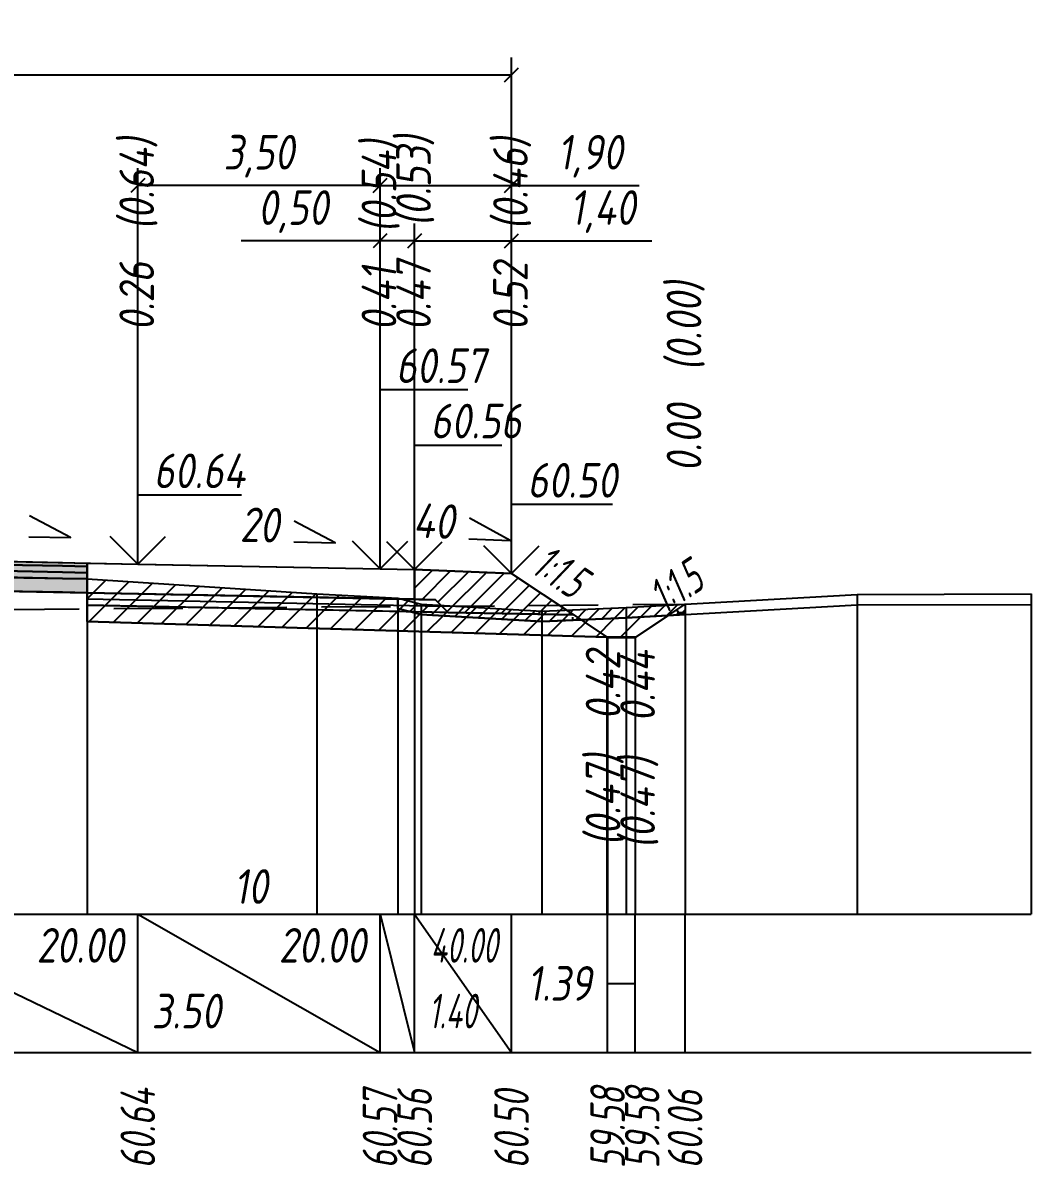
# Model space of a CAD drawing. Extents: x -717 to 1451, y -133302 to 233.
# Drawn here: x 169.8 to 242.7, y -62606.2 to -62523.6 of the extents above; entities that cross this region are included whole.
import ezdxf
from ezdxf.enums import TextEntityAlignment as Align

# ---------------------------------------------------------------- set-up
doc = ezdxf.new("R2010")
doc.units = 0
doc.linetypes.add('штриховая', pattern=[0.75, 0.5, -0.25])
for name, color, linetype in [('Интерполированный поперечник', 2, 'Continuous'), ('Код_514', 1, 'Continuous'), ('Контур_0', 7, 'Continuous'), ('Контур_2521', 7, 'Continuous'), ('Контур_2564', 7, 'Continuous'), ('Контур_2660', 7, 'Continuous'), ('Контур_2665', 7, 'Continuous'), ('Контур_400', 7, 'Continuous'), ('Контур_508', 7, 'Continuous'), ('Контур_512', 7, 'Continuous'), ('Контур_513', 7, 'Continuous'), ('Контур_818', 7, 'Continuous'), ('Красный поперечник', 1, 'Continuous'), ('Объём_2501', 7, 'Continuous'), ('Объём_2564', 7, 'Continuous'), ('Объём_2650', 7, 'Continuous'), ('Объём_2660', 7, 'Continuous'), ('Объём_2661', 7, 'Continuous'), ('Объём_2662', 7, 'Continuous'), ('Объём_2663', 7, 'Continuous'), ('Объём_2664', 7, 'Continuous'), ('Объём_2665', 7, 'Continuous'), ('Объём_2666', 7, 'Continuous'), ('Объём_2667', 7, 'Continuous'), ('Объём_2668', 7, 'Continuous'), ('Объём_2669', 7, 'Continuous'), ('Объём_2675', 7, 'Continuous'), ('Объём_2753', 7, 'Continuous'), ('Откосы', 7, 'Continuous'), ('Отметки покрытия', 7, 'Continuous'), ('Рабочие отметки', 7, 'Continuous'), ('Рабочие отметки доп.', 7, 'Continuous'), ('Слои выравнивания', 7, 'Continuous'), ('Таблица', 7, 'Continuous'), ('Уклоны проезжей части', 7, 'Continuous'), ('Черный поперечник', 3, 'Continuous')]:
    doc.layers.add(name, color=color, linetype=linetype)
for name, color, linetype, true_color in [('Контур_2540', 2, 'Continuous', 0xffff00), ('Контур_2560', 2, 'Continuous', 0xffff00), ('Контур_2561', 7, 'Continuous', 0xff8040), ('Контур_2562', 3, 'Continuous', 0x00ff00), ('Контур_2563', 7, 'Continuous', 0xff8000), ('Контур_2570', 7, 'Continuous', 0x80ff00), ('Контур_2725', 7, 'Continuous', 0x323232), ('Контур_2736', 4, 'Continuous', 0x00ffff), ('Контур_2737', 4, 'Continuous', 0x00ffff), ('Контур_2738', 4, 'Continuous', 0x00ffff), ('Контур_2739', 4, 'Continuous', 0x00ffff), ('Контур_2741', 4, 'Continuous', 0x00ffff), ('Контур_2742', 4, 'Continuous', 0x00ffff), ('Контур_2743', 4, 'Continuous', 0x00ffff), ('Контур_2744', 7, 'Continuous', 0xa4ffff), ('Контур_2745', 7, 'Continuous', 0xa4ffff), ('Контур_2747', 4, 'Continuous', 0x00ffff), ('Контур_2748', 4, 'Continuous', 0x00ffff), ('Контур_2749', 4, 'Continuous', 0x00ffff), ('Контур_2750', 4, 'Continuous', 0x00ffff), ('Контур_2751', 4, 'Continuous', 0x00ffff), ('Контур_2752', 4, 'Continuous', 0x00ffff), ('Контур_2760', 7, 'Continuous', 0x323232), ('Контур_2761', 7, 'Continuous', 0x323232), ('Контур_2762', 7, 'Continuous', 0x323232), ('Контур_2763', 7, 'Continuous', 0x323232), ('Контур_402', 7, 'Continuous', 0xff6464), ('Контур_703', 4, 'Continuous', 0x00ffff), ('Контур_705', 4, 'Continuous', 0x00ffff), ('Контур_707', 4, 'Continuous', 0x00ffff), ('Контур_720', 131, 'Continuous', 0xaaffff), ('Объём_2500', 7, 'Continuous', 0xc0c0c0), ('Объём_2520', 7, 'Continuous', 0x80ffff), ('Объём_2540', 2, 'Continuous', 0xffff00), ('Объём_2560', 2, 'Continuous', 0xffff00), ('Объём_2561', 7, 'Continuous', 0xff8040), ('Объём_2562', 3, 'Continuous', 0x00ff00), ('Объём_2563', 7, 'Continuous', 0xff8000), ('Объём_2570', 7, 'Continuous', 0x80ff00), ('Объём_2600', 7, 'Continuous', 0x808000), ('Объём_2620', 2, 'Continuous', 0xffff00), ('Объём_2746', 2, 'Continuous', 0xffff00)]:
    doc.layers.add(name, color=color, linetype=linetype, true_color=true_color)
doc.styles.get("Standard").update_dxf_attribs({"font": 'txt', "height": 2.5})
doc.styles.add('М', font='romand.shx', dxfattribs={"width": 0.8, "oblique": 10, "height": 2.5})
doc.dimstyles.new('ISO-25', dxfattribs={"dimtxt": 2.5, "dimasz": 2.5, "dimexe": 1.25, "dimexo": 0.625, "dimtad": 1, "dimtxsty": 'Standard', "dimcen": 2.5, "dimadec": 0, "dimazin": 0, "dimtfac": 1, "dimtmove": 0, "dimatfit": 3, "dimfxl": 1, "dimarcsym": 0})

# ---------------------------------------------------------------- blocks, each defined once
blk = doc.blocks.new('_Oblique')
at = {"color": 0, "linetype": 'ByBlock', "lineweight": -2}
blk.add_line((-0.5, -0.5), (0.5, 0.5), dxfattribs=at)
blk = doc.blocks.new('*D1502')
at = {"color": 0, "lineweight": -2, "transparency": 16777216}
for p, q in [((198.119, -62562.532), (198.119, -62538.092)), ((205.119, -62562.812), (205.119, -62538.092)), ((198.119, -62539.342), (205.119, -62539.342)), ((205.119, -62539.342), (215.251, -62539.342))]:
    blk.add_line(p, q, dxfattribs=at)
at = {"layer": 'Defpoints', "color": 0, "transparency": 16777216}
for p in [(205.119, -62539.342), (198.119, -62563.157), (205.119, -62563.437)]:
    blk.add_point(p, dxfattribs=at)
at = {"color": 0, "lineweight": -2, "transparency": 16777216, "rotation": 180}
blk.add_blockref('_Oblique', (198.119, -62539.342), dxfattribs=at)
at = {"color": 0, "lineweight": -2, "transparency": 16777216}
blk.add_blockref('_Oblique', (205.119, -62539.342), dxfattribs=at)
at = {"color": 0, "transparency": 16777216, "insert": (211.711, -62537.229), "char_height": 2.5, "width": 8.75, "attachment_point": 5, "style": 'М'}
blk.add_mtext('1,40', dxfattribs=at)
blk = doc.blocks.new('*D1504')
at = {"color": 0, "lineweight": -2, "transparency": 16777216}
for p, q in [((195.619, -62562.482), (195.619, -62538.092)), ((198.119, -62562.532), (198.119, -62538.092)), ((195.619, -62539.342), (185.585, -62539.342)), ((198.119, -62539.342), (195.619, -62539.342))]:
    blk.add_line(p, q, dxfattribs=at)
at = {"layer": 'Defpoints', "color": 0, "transparency": 16777216}
for p in [(198.119, -62539.342), (195.619, -62563.107), (198.119, -62563.157)]:
    blk.add_point(p, dxfattribs=at)
at = {"color": 0, "lineweight": -2, "transparency": 16777216, "rotation": 180}
blk.add_blockref('_Oblique', (195.619, -62539.342), dxfattribs=at)
at = {"color": 0, "lineweight": -2, "transparency": 16777216}
blk.add_blockref('_Oblique', (198.119, -62539.342), dxfattribs=at)
at = {"color": 0, "transparency": 16777216, "insert": (189.346, -62537.229), "char_height": 2.5, "width": 9.16667, "attachment_point": 5, "style": 'М'}
blk.add_mtext('0,50', dxfattribs=at)
blk = doc.blocks.new('*D1506')
at = {"color": 0, "lineweight": -2, "transparency": 16777216}
for p, q in [((178.119, -62562.132), (178.119, -62534.092)), ((195.619, -62562.482), (195.619, -62534.092)), ((195.619, -62535.342), (178.119, -62535.342))]:
    blk.add_line(p, q, dxfattribs=at)
at = {"layer": 'Defpoints', "color": 0, "transparency": 16777216}
for p in [(178.119, -62535.342), (178.119, -62562.757), (195.619, -62563.107)]:
    blk.add_point(p, dxfattribs=at)
at = {"color": 0, "lineweight": -2, "transparency": 16777216, "rotation": 180}
blk.add_blockref('_Oblique', (178.119, -62535.342), dxfattribs=at)
at = {"color": 0, "lineweight": -2, "transparency": 16777216}
blk.add_blockref('_Oblique', (195.619, -62535.342), dxfattribs=at)
at = {"color": 0, "transparency": 16777216, "insert": (186.869, -62533.229), "char_height": 2.5, "width": 9.58333, "attachment_point": 5, "style": 'М'}
blk.add_mtext('3,50', dxfattribs=at)
blk = doc.blocks.new('*D1507')
at = {"color": 0, "lineweight": -2, "transparency": 16777216}
for p, q in [((195.619, -62562.482), (195.619, -62534.092)), ((205.119, -62562.812), (205.119, -62534.092)), ((195.619, -62535.342), (205.119, -62535.342)), ((205.119, -62535.342), (214.346, -62535.342))]:
    blk.add_line(p, q, dxfattribs=at)
at = {"layer": 'Defpoints', "color": 0, "transparency": 16777216}
for p in [(195.619, -62535.342), (195.619, -62563.107), (205.119, -62563.437)]:
    blk.add_point(p, dxfattribs=at)
at = {"color": 0, "lineweight": -2, "transparency": 16777216, "rotation": 180}
blk.add_blockref('_Oblique', (195.619, -62535.342), dxfattribs=at)
at = {"color": 0, "lineweight": -2, "transparency": 16777216}
blk.add_blockref('_Oblique', (205.119, -62535.342), dxfattribs=at)
at = {"color": 0, "transparency": 16777216, "insert": (210.806, -62533.229), "char_height": 2.5, "width": 8.75, "attachment_point": 5, "style": 'М'}
blk.add_mtext('1,90', dxfattribs=at)
blk = doc.blocks.new('*D1509')
at = {"color": 0, "lineweight": -2, "transparency": 16777216}
for p, q in [((109.619, -62562.812), (109.619, -62526.092)), ((205.119, -62562.812), (205.119, -62526.092)), ((109.619, -62527.342), (205.119, -62527.342))]:
    blk.add_line(p, q, dxfattribs=at)
at = {"layer": 'Defpoints', "color": 0, "transparency": 16777216}
for p in [(205.119, -62527.342), (109.619, -62563.437), (205.119, -62563.437)]:
    blk.add_point(p, dxfattribs=at)
at = {"color": 0, "lineweight": -2, "transparency": 16777216, "rotation": 180}
blk.add_blockref('_Oblique', (109.619, -62527.342), dxfattribs=at)
at = {"color": 0, "lineweight": -2, "transparency": 16777216}
blk.add_blockref('_Oblique', (205.119, -62527.342), dxfattribs=at)
at = {"color": 0, "transparency": 16777216, "insert": (157.369, -62525.229), "char_height": 2.5, "width": 10.41667, "attachment_point": 5, "style": 'М'}
blk.add_mtext('19,10', dxfattribs=at)

msp = doc.modelspace()

# ---------------------------------------------------------------- hatches: boundary and pattern name
at = {"transparency": 33554681}
h = msp.add_hatch(dxfattribs=at)
h.set_pattern_fill('ANGLE', color=256)
h.set_pattern_definition([(0, (0, 0), (0, 6.985), [5.08, -1.905]), (90, (0, 0), (-6.985, 4e-16), [5.08, -1.905])])
h.paths.add_polyline_path([(217.657, -62566.35), (213.394, -62566.594), (207.318, -62566.848), (198.58, -62566.338), (196.895, -62565.906), (196.895, -62565.156), (198.58, -62565.588), (207.318, -62566.098), (213.394, -62565.844), (217.657, -62565.6)])
at = {"layer": 'Объём_2563'}
h = msp.add_hatch(dxfattribs=at)
h.set_pattern_fill('ANSI31', color=256, scale=0.3)
h.paths.add_polyline_path([(200.537, -62566.193), (199.619, -62565.275), (198.119, -62565.245), (198.119, -62563.095), (205.119, -62563.375), (209.619, -62566.375)])
at = {"layer": 'Объём_2570'}
h = msp.add_hatch(dxfattribs=at)
h.set_pattern_fill('ANSI31', color=256, scale=0.2)
h.paths.add_polyline_path([(217.657, -62566.35), (213.394, -62566.594), (207.318, -62566.848), (198.58, -62566.338), (196.895, -62565.906), (196.895, -62565.156), (198.58, -62565.588), (207.318, -62566.098), (213.394, -62565.844), (217.657, -62565.6)])
at = {"layer": 'Объём_2600'}
h = msp.add_hatch(dxfattribs=at)
h.set_pattern_fill('ANSI31', color=6, scale=0.4)
h.paths.add_polyline_path([(212.01, -62567.969), (174.456, -62566.842), (174.456, -62563.761), (191.043, -62564.844), (196.895, -62565.156), (196.895, -62565.906), (198.58, -62566.338), (207.318, -62566.848), (213.394, -62566.594), (216.427, -62566.42), (214.104, -62567.969)])
h = msp.add_hatch(dxfattribs=at)
h.set_pattern_fill('HONEY', color=5, scale=0.3)
h.paths.add_polyline_path([(216.427, -62566.42), (217.657, -62565.6), (217.657, -62566.35)])
at = {"layer": 'Слои выравнивания'}
for color, points in [(2, [(157.369, -62562.28), (168.344, -62562.499), (172.681, -62562.586), (174.456, -62562.621), (174.456, -62562.871), (172.681, -62562.836), (168.344, -62562.749), (157.369, -62562.53)]), (3, [(157.369, -62562.53), (168.344, -62562.749), (172.681, -62562.836), (174.456, -62562.871), (174.456, -62563.321), (172.681, -62563.286), (168.344, -62563.199), (157.369, -62562.98)]), (4, [(157.369, -62562.98), (168.344, -62563.199), (172.681, -62563.286), (174.456, -62563.321), (174.456, -62563.771), (172.681, -62563.736), (168.344, -62563.649), (157.369, -62563.43)]), (5, [(157.369, -62563.43), (168.344, -62563.649), (172.681, -62563.736), (174.456, -62563.771), (174.456, -62564.771), (172.681, -62564.736), (168.344, -62564.649), (157.369, -62564.43)])]:
    msp.add_hatch(color=color, dxfattribs=at).paths.add_polyline_path(points)

# ---------------------------------------------------------------- linework, layer by layer
at = {"layer": 'Интерполированный поперечник', "linetype": 'штриховая', "ltscale": 10, "flags": 128}
msp.add_lwpolyline([(93.882, -62566.538), (217.657, -62565.6)], dxfattribs=at)
at = {"layer": 'Код_514'}
for p, q in [((157.369, -62588), (178.119, -62598)), ((178.119, -62598), (178.119, -62588)), ((178.119, -62588), (195.619, -62598)), ((195.619, -62598), (195.619, -62588)), ((195.619, -62588), (198.119, -62598)), ((198.119, -62598), (198.119, -62588)), ((198.119, -62588), (205.119, -62598)), ((205.119, -62598), (205.119, -62588)), ((212.057, -62598), (212.057, -62588)), ((214.057, -62598), (214.057, -62588)), ((217.657, -62598), (217.657, -62588)), ((212.057, -62593), (214.057, -62593))]:
    msp.add_line(p, q, dxfattribs=at)
at = {"layer": 'Контур_0', "flags": 128}
for points in [[(174.456, -62562.621), (198.119, -62563.095), (198.119, -62565.245), (174.456, -62564.771), (174.456, -62562.621), (174.456, -62562.621)], [(205.119, -62563.375), (208.56, -62565.669), (208.56, -62565.669), (208.56, -62565.669), (208.56, -62565.669), (208.56, -62565.669), (208.56, -62565.669), (208.56, -62565.669), (208.56, -62565.669), (208.56, -62565.669), (208.56, -62565.669), (208.56, -62565.669), (208.56, -62565.669), (208.56, -62565.669), (208.56, -62565.669), (212.057, -62568)], [(205.119, -62563.375), (208.56, -62565.669), (208.56, -62565.669), (208.56, -62565.669), (208.56, -62565.669), (208.56, -62565.669), (208.56, -62565.669), (208.56, -62565.669), (208.56, -62565.669), (208.56, -62565.669), (208.56, -62565.669), (208.56, -62565.669), (208.56, -62565.669), (208.56, -62565.669), (208.56, -62565.669), (212.057, -62568), (214.057, -62568), (217.657, -62565.6), (217.657, -62565.6), (217.657, -62565.6), (217.657, -62565.6), (217.657, -62565.6), (217.657, -62565.6), (217.657, -62565.6), (217.657, -62565.6), (217.657, -62565.6), (217.657, -62565.6), (217.657, -62565.6), (217.657, -62565.6), (217.657, -62565.6)], [(178.119, -62564.845), (199.619, -62565.275), (200.537, -62566.193), (174.456, -62565.671), (174.456, -62564.771), (178.119, -62564.845), (178.119, -62564.845)], [(198.119, -62565.245), (199.619, -62565.275), (200.537, -62566.193), (209.619, -62566.375)]]:
    msp.add_lwpolyline(points, dxfattribs=at)
at = {"layer": 'Контур_2521', "color": 250, "flags": 128}
msp.add_lwpolyline([(174.456, -62565.221), (200.078, -62565.734)], dxfattribs=at)
at = {"layer": 'Контур_2540', "flags": 128}
msp.add_lwpolyline([(178.119, -62565.745), (209.619, -62566.375), (212.01, -62567.969), (174.456, -62566.842), (174.456, -62565.671), (178.119, -62565.745), (178.119, -62565.745)], dxfattribs=at)
at = {"layer": 'Контур_2560', "flags": 128}
msp.add_lwpolyline([(198.119, -62563.095), (205.119, -62563.375), (205.119, -62563.375), (205.119, -62563.375)], dxfattribs=at)
at = {"layer": 'Контур_2561', "flags": 128}
msp.add_lwpolyline([(198.119, -62563.095), (198.119, -62563.095), (205.119, -62563.375), (205.119, -62563.375), (198.119, -62563.095)], dxfattribs=at)
at = {"layer": 'Контур_2562', "flags": 128}
msp.add_lwpolyline([(205.119, -62563.375), (205.119, -62563.375), (205.119, -62563.375), (205.119, -62563.375), (205.119, -62563.375)], dxfattribs=at)
at = {"layer": 'Контур_2563', "flags": 128}
msp.add_lwpolyline([(200.537, -62566.193), (199.619, -62565.275), (198.119, -62565.245), (198.119, -62563.095), (205.119, -62563.375), (209.619, -62566.375), (200.537, -62566.193), (200.537, -62566.193)], dxfattribs=at)
at = {"layer": 'Контур_2564', "flags": 128}
msp.add_lwpolyline([(198.119, -62563.095), (205.119, -62563.375)], dxfattribs=at)
at = {"layer": 'Контур_2570', "flags": 128}
msp.add_lwpolyline([(80, -62567.542), (86.97, -62567.44), (90.329, -62567.42), (93.882, -62567.288), (93.882, -62567.288), (102.677, -62566.246), (105.247, -62565.982), (105.247, -62565.232), (123.265, -62564.145), (129.514, -62563.842), (135.258, -62563.724), (152.312, -62563.375), (157.369, -62563.47), (168.344, -62563.676), (174.456, -62563.761), (191.043, -62564.844), (196.895, -62565.156), (196.895, -62565.906), (198.58, -62566.338), (207.318, -62566.848), (213.394, -62566.594), (230.086, -62565.639), (242.657, -62565.611)], dxfattribs=at)
at = {"layer": 'Контур_2660', "flags": 128}
msp.add_lwpolyline([(174.456, -62566.842), (212.01, -62567.969)], dxfattribs=at)
at = {"layer": 'Контур_2665', "flags": 128}
msp.add_lwpolyline([(205.119, -62563.375), (205.119, -62563.375)], dxfattribs=at)
at = {"layer": 'Контур_2725', "flags": 128}
msp.add_lwpolyline([(129.514, -62564.987), (135.258, -62564.872), (136.619, -62564.845), (152.312, -62564.531), (156.325, -62564.451), (157.369, -62564.43), (168.344, -62564.649), (172.681, -62564.736), (174.456, -62564.771)], dxfattribs=at)
at = {"layer": 'Контур_2736', "flags": 128}
for points in [[(205.119, -62563.375), (208.56, -62565.669)], [(208.56, -62565.669), (212.057, -62568)]]:
    msp.add_lwpolyline(points, dxfattribs=at)
at = {"layer": 'Контур_2737', "flags": 128}
msp.add_lwpolyline([(208.56, -62565.669), (208.56, -62565.669)], dxfattribs=at)
at = {"layer": 'Контур_2738', "flags": 128}
msp.add_lwpolyline([(208.56, -62565.669), (208.56, -62565.669)], dxfattribs=at)
at = {"layer": 'Контур_2739', "flags": 128}
msp.add_lwpolyline([(208.56, -62565.669), (208.56, -62565.669)], dxfattribs=at)
at = {"layer": 'Контур_2741', "flags": 128}
msp.add_lwpolyline([(217.657, -62565.6), (217.657, -62565.6)], dxfattribs=at)
at = {"layer": 'Контур_2742', "flags": 128}
msp.add_lwpolyline([(217.657, -62565.6), (217.657, -62565.6)], dxfattribs=at)
at = {"layer": 'Контур_2743', "flags": 128}
msp.add_lwpolyline([(217.657, -62565.6), (217.657, -62565.6)], dxfattribs=at)
at = {"layer": 'Контур_2744', "flags": 128}
msp.add_lwpolyline([(217.657, -62565.6), (217.657, -62565.6)], dxfattribs=at)
msp.add_lwpolyline([(217.657, -62565.6), (217.657, -62565.6)], dxfattribs=at)
msp.add_lwpolyline([(217.657, -62565.6), (217.657, -62565.6)], dxfattribs=at)
msp.add_lwpolyline([(217.657, -62565.6), (217.657, -62565.6)], dxfattribs=at)
msp.add_lwpolyline([(217.657, -62565.6), (217.657, -62565.6)], dxfattribs=at)
msp.add_lwpolyline([(217.657, -62565.6), (217.657, -62565.6)], dxfattribs=at)
at = {"layer": 'Контур_2745', "flags": 128}
msp.add_lwpolyline([(208.56, -62565.669), (208.56, -62565.669)], dxfattribs=at)
msp.add_lwpolyline([(208.56, -62565.669), (208.56, -62565.669)], dxfattribs=at)
msp.add_lwpolyline([(208.56, -62565.669), (208.56, -62565.669)], dxfattribs=at)
msp.add_lwpolyline([(208.56, -62565.669), (208.56, -62565.669)], dxfattribs=at)
msp.add_lwpolyline([(208.56, -62565.669), (208.56, -62565.669)], dxfattribs=at)
msp.add_lwpolyline([(208.56, -62565.669), (208.56, -62565.669)], dxfattribs=at)
at = {"layer": 'Контур_2747', "flags": 128}
msp.add_lwpolyline([(208.56, -62565.669), (208.56, -62565.669)], dxfattribs=at)
at = {"layer": 'Контур_2748', "flags": 128}
msp.add_lwpolyline([(208.56, -62565.669), (208.56, -62565.669)], dxfattribs=at)
at = {"layer": 'Контур_2749', "flags": 128}
msp.add_lwpolyline([(208.56, -62565.669), (208.56, -62565.669)], dxfattribs=at)
at = {"layer": 'Контур_2750', "flags": 128}
msp.add_lwpolyline([(217.657, -62565.6), (217.657, -62565.6)], dxfattribs=at)
at = {"layer": 'Контур_2751', "flags": 128}
msp.add_lwpolyline([(217.657, -62565.6), (217.657, -62565.6)], dxfattribs=at)
at = {"layer": 'Контур_2752', "flags": 128}
msp.add_lwpolyline([(217.657, -62565.6), (217.657, -62565.6)], dxfattribs=at)
at = {"layer": 'Контур_2760', "flags": 128}
msp.add_lwpolyline([(129.514, -62562.837), (135.258, -62562.722), (136.619, -62562.695), (152.312, -62562.381), (156.325, -62562.301), (157.369, -62562.28), (168.344, -62562.499), (172.681, -62562.586), (174.456, -62562.621)], dxfattribs=at)
at = {"layer": 'Контур_2761', "flags": 128}
msp.add_lwpolyline([(129.514, -62563.087), (135.258, -62562.972), (136.619, -62562.945), (152.312, -62562.631), (156.325, -62562.551), (157.369, -62562.53), (168.344, -62562.749), (172.681, -62562.836), (174.456, -62562.871)], dxfattribs=at)
at = {"layer": 'Контур_2762', "flags": 128}
msp.add_lwpolyline([(129.514, -62563.537), (135.258, -62563.422), (136.619, -62563.395), (152.312, -62563.081), (156.325, -62563.001), (157.369, -62562.98), (168.344, -62563.199), (172.681, -62563.286), (174.456, -62563.321)], dxfattribs=at)
at = {"layer": 'Контур_2763', "flags": 128}
msp.add_lwpolyline([(129.514, -62563.987), (135.258, -62563.872), (136.619, -62563.845), (152.312, -62563.531), (156.325, -62563.451), (157.369, -62563.43), (168.344, -62563.649), (172.681, -62563.736), (174.456, -62563.771)], dxfattribs=at)
at = {"layer": 'Контур_400', "flags": 128}
msp.add_lwpolyline([(157.369, -62562.28), (178.119, -62562.695), (195.619, -62563.045), (195.619, -62563.045), (195.619, -62563.045), (195.619, -62563.045), (195.619, -62563.045), (195.619, -62563.045), (198.119, -62563.095)], dxfattribs=at)
at = {"layer": 'Контур_402', "flags": 128}
msp.add_lwpolyline([(105, -62567.901), (129.514, -62567.165), (129.514, -62564.987), (157.369, -62564.43), (174.456, -62564.771), (174.456, -62566.842), (212.01, -62567.969)], dxfattribs=at)
at = {"layer": 'Контур_508', "flags": 128}
msp.add_lwpolyline([(105, -62567.901), (129.514, -62567.165), (129.514, -62564.987), (157.369, -62564.43), (174.456, -62564.771), (174.456, -62566.842), (212.01, -62567.969), (212.057, -62568), (214.057, -62568), (217.657, -62565.6)], dxfattribs=at)
at = {"layer": 'Контур_512', "flags": 128}
msp.add_lwpolyline([(174.456, -62566.842), (212.01, -62567.969), (212.057, -62568), (214.057, -62568), (217.657, -62565.6)], dxfattribs=at)
at = {"layer": 'Контур_513', "flags": 128}
msp.add_lwpolyline([(105, -62567.901), (129.514, -62567.165), (129.514, -62564.987), (157.369, -62564.43), (174.456, -62564.771), (174.456, -62566.842), (212.01, -62567.969), (212.057, -62568), (214.057, -62568), (217.657, -62565.6)], dxfattribs=at)
at = {"layer": 'Контур_703', "flags": 128}
msp.add_lwpolyline([(205.119, -62563.375), (208.56, -62565.669)], dxfattribs=at)
at = {"layer": 'Контур_705', "flags": 128}
msp.add_lwpolyline([(208.56, -62565.669), (208.56, -62565.669)], dxfattribs=at)
at = {"layer": 'Контур_707', "flags": 128}
msp.add_lwpolyline([(214.057, -62568), (217.657, -62565.6)], dxfattribs=at)
at = {"layer": 'Контур_720', "flags": 128}
msp.add_lwpolyline([(212.057, -62568), (214.057, -62568)], dxfattribs=at)
at = {"layer": 'Контур_818', "flags": 128}
msp.add_lwpolyline([(105, -62566.008), (105.247, -62565.982), (105.247, -62565.232), (123.265, -62564.145), (129.514, -62563.842), (135.258, -62563.724), (152.312, -62563.375), (157.369, -62563.47), (168.344, -62563.676), (174.456, -62563.761), (191.043, -62564.844), (196.895, -62565.156), (196.895, -62565.906), (198.58, -62566.338), (207.318, -62566.848), (213.394, -62566.594), (217.657, -62566.35)], dxfattribs=at)
at = {"layer": 'Красный поперечник'}
for p, q in [((157.369, -62562.28), (178.119, -62562.695)), ((178.119, -62562.695), (195.619, -62563.045)), ((195.619, -62563.045), (198.119, -62563.095)), ((198.119, -62563.095), (205.119, -62563.375)), ((205.119, -62563.375), (212.057, -62568)), ((214.057, -62568), (217.657, -62565.6)), ((217.657, -62565.6), (217.657, -62588)), ((174.456, -62566.842), (174.456, -62588)), ((212.01, -62567.969), (212.01, -62588)), ((212.057, -62568), (212.057, -62588)), ((212.057, -62568), (214.057, -62568)), ((214.057, -62568), (214.057, -62588))]:
    msp.add_line(p, q, dxfattribs=at)
at = {"layer": 'Объём_2500', "flags": 128}
msp.add_lwpolyline([(174.456, -62562.621), (198.119, -62563.095), (198.119, -62565.245), (174.456, -62564.771), (174.456, -62562.621), (174.456, -62562.621)], dxfattribs=at)
at = {"layer": 'Объём_2501', "flags": 128}
msp.add_lwpolyline([(157.369, -62562.28), (178.119, -62562.695), (195.619, -62563.045), (195.619, -62563.045), (195.619, -62563.045), (195.619, -62563.045), (195.619, -62563.045), (195.619, -62563.045), (198.119, -62563.095)], dxfattribs=at)
at = {"layer": 'Объём_2520', "color": 250, "flags": 128}
msp.add_lwpolyline([(178.119, -62564.845), (199.619, -62565.275), (200.537, -62566.193), (174.456, -62565.671), (174.456, -62564.771), (178.119, -62564.845), (178.119, -62564.845)], dxfattribs=at)
at = {"layer": 'Объём_2540', "flags": 128}
msp.add_lwpolyline([(178.119, -62565.745), (209.619, -62566.375), (212.01, -62567.969), (174.456, -62566.842), (174.456, -62565.671), (178.119, -62565.745), (178.119, -62565.745)], dxfattribs=at)
at = {"layer": 'Объём_2560', "flags": 128}
msp.add_lwpolyline([(198.119, -62563.095), (205.119, -62563.375), (205.119, -62563.375), (205.119, -62563.375)], dxfattribs=at)
at = {"layer": 'Объём_2561', "flags": 128}
msp.add_lwpolyline([(198.119, -62563.095), (198.119, -62563.095), (205.119, -62563.375), (205.119, -62563.375), (198.119, -62563.095)], dxfattribs=at)
at = {"layer": 'Объём_2562', "flags": 128}
msp.add_lwpolyline([(205.119, -62563.375), (205.119, -62563.375), (205.119, -62563.375), (205.119, -62563.375), (205.119, -62563.375)], dxfattribs=at)
at = {"layer": 'Объём_2563', "color": 250, "flags": 128}
msp.add_lwpolyline([(200.537, -62566.193), (199.619, -62565.275), (198.119, -62565.245), (198.119, -62563.095), (205.119, -62563.375), (209.619, -62566.375), (200.537, -62566.193), (200.537, -62566.193)], dxfattribs=at)
at = {"layer": 'Объём_2564', "flags": 128}
msp.add_lwpolyline([(198.119, -62563.095), (205.119, -62563.375)], dxfattribs=at)
at = {"layer": 'Объём_2570', "flags": 128}
msp.add_lwpolyline([(217.657, -62566.35), (213.394, -62566.594), (207.318, -62566.848), (198.58, -62566.338), (196.895, -62565.906), (196.895, -62565.156), (198.58, -62565.588), (207.318, -62566.098), (213.394, -62565.844), (217.657, -62565.6), (217.657, -62566.35), (217.657, -62566.35)], dxfattribs=at)
at = {"layer": 'Объём_2600', "color": 5, "flags": 128}
msp.add_lwpolyline([(216.427, -62566.42), (217.657, -62565.6), (217.657, -62566.35), (216.427, -62566.42), (216.427, -62566.42)], dxfattribs=at)
at = {"layer": 'Объём_2620', "flags": 128}
msp.add_lwpolyline([(212.01, -62567.969), (214.104, -62567.969), (214.057, -62568), (212.057, -62568), (212.01, -62567.969), (212.01, -62567.969)], dxfattribs=at)
at = {"layer": 'Объём_2650', "color": 6, "flags": 128}
msp.add_lwpolyline([(212.01, -62567.969), (174.456, -62566.842), (174.456, -62563.761), (191.043, -62564.844), (196.895, -62565.156), (196.895, -62565.906), (198.58, -62566.338), (207.318, -62566.848), (213.394, -62566.594), (216.427, -62566.42), (214.104, -62567.969), (212.01, -62567.969), (212.01, -62567.969)], dxfattribs=at)
at = {"layer": 'Объём_2660', "flags": 128}
msp.add_lwpolyline([(174.456, -62566.842), (212.01, -62567.969)], dxfattribs=at)
at = {"layer": 'Объём_2661', "flags": 128}
msp.add_lwpolyline([(205.119, -62563.375), (208.56, -62565.669), (212.01, -62567.969)], dxfattribs=at)
at = {"layer": 'Объём_2662', "flags": 128}
msp.add_lwpolyline([(214.104, -62567.969), (217.657, -62565.6)], dxfattribs=at)
at = {"layer": 'Объём_2663', "flags": 128}
for points in [[(212.01, -62567.969), (212.057, -62568)], [(214.057, -62568), (214.104, -62567.969)]]:
    msp.add_lwpolyline(points, dxfattribs=at)
at = {"layer": 'Объём_2664', "flags": 128}
msp.add_lwpolyline([(212.057, -62568), (214.057, -62568)], dxfattribs=at)
at = {"layer": 'Объём_2665', "flags": 128}
msp.add_lwpolyline([(205.119, -62563.375), (205.119, -62563.375)], dxfattribs=at)
at = {"layer": 'Объём_2666', "flags": 128}
for points in [[(205.119, -62563.375), (208.56, -62565.669)], [(208.56, -62565.669), (212.01, -62567.969)]]:
    msp.add_lwpolyline(points, dxfattribs=at)
at = {"layer": 'Объём_2667', "flags": 128}
for points in [[(208.56, -62565.669), (208.56, -62565.669)], [(217.657, -62565.6), (217.657, -62565.6)]]:
    msp.add_lwpolyline(points, dxfattribs=at)
at = {"layer": 'Объём_2668', "flags": 128}
for points in [[(208.56, -62565.669), (208.56, -62565.669)], [(217.657, -62565.6), (217.657, -62565.6)]]:
    msp.add_lwpolyline(points, dxfattribs=at)
at = {"layer": 'Объём_2669', "flags": 128}
for points in [[(208.56, -62565.669), (208.56, -62565.669)], [(217.657, -62565.6), (217.657, -62565.6)]]:
    msp.add_lwpolyline(points, dxfattribs=at)
at = {"layer": 'Объём_2675', "flags": 128}
for points in [[(208.56, -62565.669), (208.56, -62565.669)], [(208.56, -62565.669), (208.56, -62565.669)], [(208.56, -62565.669), (208.56, -62565.669)], [(208.56, -62565.669), (208.56, -62565.669)], [(208.56, -62565.669), (208.56, -62565.669)], [(208.56, -62565.669), (208.56, -62565.669)], [(217.657, -62565.6), (217.657, -62565.6)], [(217.657, -62565.6), (217.657, -62565.6)], [(217.657, -62565.6), (217.657, -62565.6)], [(217.657, -62565.6), (217.657, -62565.6)], [(217.657, -62565.6), (217.657, -62565.6)], [(217.657, -62565.6), (217.657, -62565.6)]]:
    msp.add_lwpolyline(points, dxfattribs=at)
at = {"layer": 'Объём_2746', "flags": 128}
msp.add_lwpolyline([(210.151, -62566.729), (212.01, -62567.969), (174.456, -62566.842), (174.456, -62563.761), (191.043, -62564.844), (196.895, -62565.156), (196.895, -62565.906), (198.58, -62566.338), (207.318, -62566.848), (210.151, -62566.729), (210.151, -62566.729)], dxfattribs=at)
at = {"layer": 'Объём_2753', "flags": 128}
msp.add_lwpolyline([(174.456, -62562.621), (174.456, -62562.621)], dxfattribs=at)
at = {"layer": 'Откосы', "color": 1, "flags": 128}
for points in [[(170.257, -62560.72), (173.257, -62560.78), (170.287, -62559.221)], [(202.03, -62560.87), (205.028, -62560.99), (202.09, -62559.371)], [(189.382, -62561.103), (192.382, -62561.163), (189.412, -62559.603)]]:
    msp.add_lwpolyline(points, dxfattribs=at)
at = {"layer": 'Отметки покрытия', "color": 1}
for p, q in [((195.619, -62563.045), (195.619, -62550.095)), ((195.619, -62550.095), (201.969, -62550.095)), ((198.119, -62563.095), (198.119, -62554.095)), ((198.119, -62554.095), (204.419, -62554.095)), ((178.119, -62562.695), (178.119, -62557.695)), ((178.119, -62557.695), (185.619, -62557.695)), ((205.119, -62563.375), (205.119, -62558.375)), ((205.119, -62558.375), (212.419, -62558.375)), ((178.119, -62562.695), (176.119, -62560.695)), ((178.119, -62562.695), (180.119, -62560.695)), ((195.619, -62563.045), (193.619, -62561.045)), ((195.619, -62563.045), (197.619, -62561.045)), ((198.119, -62563.095), (196.119, -62561.095)), ((198.119, -62563.095), (200.119, -62561.095)), ((205.119, -62563.375), (203.119, -62561.375)), ((205.119, -62563.375), (207.119, -62561.375))]:
    msp.add_line(p, q, dxfattribs=at)
at = {"layer": 'Слои выравнивания'}
for p, q in [((174.456, -62562.621), (174.456, -62588)), ((198.119, -62563.095), (198.119, -62588))]:
    msp.add_line(p, q, dxfattribs=at)
at = {"layer": 'Слои выравнивания', "color": 2, "flags": 128}
msp.add_lwpolyline([(157.369, -62562.28), (168.344, -62562.499), (172.681, -62562.586), (174.456, -62562.621), (174.456, -62562.871), (172.681, -62562.836), (168.344, -62562.749), (157.369, -62562.53)], close=True, dxfattribs=at)
at = {"layer": 'Слои выравнивания', "color": 3, "flags": 128}
msp.add_lwpolyline([(157.369, -62562.53), (168.344, -62562.749), (172.681, -62562.836), (174.456, -62562.871), (174.456, -62563.321), (172.681, -62563.286), (168.344, -62563.199), (157.369, -62562.98)], close=True, dxfattribs=at)
at = {"layer": 'Слои выравнивания', "color": 4, "flags": 128}
msp.add_lwpolyline([(157.369, -62562.98), (168.344, -62563.199), (172.681, -62563.286), (174.456, -62563.321), (174.456, -62563.771), (172.681, -62563.736), (168.344, -62563.649), (157.369, -62563.43)], close=True, dxfattribs=at)
at = {"layer": 'Слои выравнивания', "color": 5, "flags": 128}
msp.add_lwpolyline([(157.369, -62563.43), (168.344, -62563.649), (172.681, -62563.736), (174.456, -62563.771), (174.456, -62564.771), (172.681, -62564.736), (168.344, -62564.649), (157.369, -62564.43)], close=True, dxfattribs=at)
at = {"layer": 'Таблица'}
for p, q in [((80, -62588), (242.657, -62588)), ((80, -62598), (242.657, -62598))]:
    msp.add_line(p, q, dxfattribs=at)
at = {"layer": 'Черный поперечник', "color": 7}
for p, q in [((174.456, -62563.761), (174.456, -62588)), ((191.043, -62564.844), (191.043, -62588)), ((196.895, -62565.156), (196.895, -62588)), ((230.086, -62564.889), (230.086, -62588)), ((242.657, -62564.861), (242.657, -62588)), ((198.58, -62565.588), (198.58, -62588)), ((207.318, -62566.098), (207.318, -62588)), ((213.394, -62565.844), (213.394, -62588))]:
    msp.add_line(p, q, dxfattribs=at)
at = {"layer": 'Черный поперечник', "flags": 128}
msp.add_lwpolyline([(80, -62566.792), (86.97, -62566.69), (90.329, -62566.67), (93.882, -62566.538), (102.677, -62565.496), (105.247, -62565.232), (123.265, -62564.145), (129.514, -62563.842), (135.258, -62563.724), (152.312, -62563.375), (157.369, -62563.47), (168.344, -62563.676), (174.456, -62563.761), (191.043, -62564.844), (196.895, -62565.156), (198.58, -62565.588), (207.318, -62566.098), (213.394, -62565.844), (230.086, -62564.889), (242.657, -62564.861)], dxfattribs=at)

# ---------------------------------------------------------------- texts
at = {"layer": 'Код_514', "style": 'М', "oblique": 10}
for s, width, p in [('20.00', 0.8, (177.119, -62589)), ('20.00', 0.8, (194.619, -62589)), ('40.00', 0.6, (204.119, -62589))]:
    msp.add_text(s, height=2.5, dxfattribs=dict(at, width=width)).set_placement(p, align=Align.TOP_RIGHT)
at = {"layer": 'Код_514', "style": 'М', "oblique": 10, "width": 0.8}
msp.add_text('1.39', height=2.5, dxfattribs=at).set_placement((208.588, -62593), align=Align.MIDDLE_CENTER)
at = {"layer": 'Код_514', "style": 'М', "oblique": 10}
for s, width, p in [('3.50', 0.8, (179.119, -62597)), ('1.40', 0.6, (199.119, -62597))]:
    msp.add_text(s, height=2.5, dxfattribs=dict(at, width=width)).set_placement(p, align=Align.BOTTOM_LEFT)
at = {"layer": 'Код_514', "style": 'М', "oblique": 10, "width": 0.7}
for s, p in [('60.64', (178.119, -62606.382)), ('60.57', (195.619, -62606.382)), ('60.56', (198.119, -62606.382)), ('60.50', (205.119, -62606.382)), ('59.58', (212.057, -62606.382)), ('59.58', (214.557, -62606.382)), ('60.06', (217.657, -62606.382))]:
    msp.add_text(s, height=2.5, rotation=90, dxfattribs=at).set_placement(p, align=Align.MIDDLE_LEFT)
at = {"layer": 'Отметки покрытия', "color": 1, "style": 'М', "oblique": 10, "width": 0.8}
for s, p in [('60.57', (196.76, -62550.363)), ('60.56', (199.26, -62554.363)), ('60.64', (179.26, -62557.963)), ('60.50', (206.26, -62558.643))]:
    msp.add_text(s, height=2.5, dxfattribs=at).set_placement(p, align=Align.BOTTOM_LEFT)
at = {"layer": 'Рабочие отметки', "color": 1, "style": 'М', "oblique": 10, "width": 0.8}
for s, p in [('0.26', (178.041, -62545.845)), ('0.41', (195.541, -62545.845)), ('0.47', (198.041, -62545.845)), ('0.52', (205.041, -62545.845)), ('0.00', (217.579, -62556.031))]:
    msp.add_text(s, height=2.5, rotation=90, dxfattribs=at).set_placement(p, align=Align.MIDDLE_LEFT)
for s, p in [('0.42', (211.729, -62568.931)), ('0.44', (214.229, -62568.931))]:
    msp.add_text(s, height=2.5, rotation=90, dxfattribs=at).set_placement(p, align=Align.MIDDLE_RIGHT)
at = {"layer": 'Рабочие отметки доп.', "color": 1, "style": 'М', "oblique": 10, "width": 0.8}
for s, p in [('(0.64)', (178.041, -62538.545)), ('(0.54)', (195.541, -62538.745)), ('(0.53)', (198.041, -62538.295)), ('(0.46)', (205.041, -62538.545)), ('(0.00)', (217.579, -62548.731))]:
    msp.add_text(s, height=2.5, rotation=90, dxfattribs=at).set_placement(p, align=Align.MIDDLE_LEFT)
for p in [(211.729, -62576.431), (214.229, -62576.631)]:
    msp.add_text('(0.47)', height=2.5, rotation=90, dxfattribs=at).set_placement(p, align=Align.MIDDLE_RIGHT)
at = {"layer": 'Слои выравнивания', "style": 'М', "oblique": 10, "width": 0.8}
msp.add_text('10', height=2.5, dxfattribs=at).set_placement((186.287, -62588), align=Align.BOTTOM_CENTER)
at = {"layer": 'Уклоны проезжей части', "color": 1, "style": 'М', "oblique": 10}
for s, rotation, width, p in [('20', 358.85423, 0.8, (186.889, -62561.87)), ('40', 357.70938, 0.8, (199.439, -62561.586)), ('1:1.5', 326.30994, 0.6, (207.545, -62564.909)), ('1:1.5', 33.69007, 0.6, (218.118, -62565.968))]:
    msp.add_text(s, height=2.5, rotation=rotation, dxfattribs=dict(at, width=width)).set_placement(p, align=Align.BOTTOM_CENTER)

# ---------------------------------------------------------------- dimensions: what is measured, and where the dimension line sits
at = {"color": 5}
dim = msp.add_linear_dim(base=(205.119, -62527.342), p1=(109.619, -62563.437), p2=(205.119, -62563.437), angle=180, dimstyle='ISO-25', override={"dimasz": 1, "dimlfac": 0.2, "dimzin": 0, "dimtxsty": 'М', "dimblk1": 'Oblique', "dimblk2": 'Oblique', "dimsah": 1}, dxfattribs=at)
dim.commit()
dim.dimension.update_dxf_attribs({"geometry": '*D1509', "text_midpoint": (157.369, -62525.229)})
dim = msp.add_linear_dim(base=(178.119, -62535.342), p1=(195.619, -62563.107), p2=(178.119, -62562.757), dimstyle='ISO-25', override={"dimasz": 1, "dimlfac": 0.2, "dimzin": 0, "dimtxsty": 'М', "dimblk1": 'Oblique', "dimblk2": 'Oblique', "dimsah": 1}, dxfattribs=at)
dim.commit()
dim.dimension.update_dxf_attribs({"geometry": '*D1506', "text_midpoint": (186.869, -62533.229)})
dim = msp.add_linear_dim(base=(195.619, -62535.342), p1=(205.119, -62563.437), p2=(195.619, -62563.107), dimstyle='ISO-25', override={"dimasz": 1, "dimlfac": 0.2, "dimzin": 0, "dimtxsty": 'М', "dimblk1": 'Oblique', "dimblk2": 'Oblique', "dimsah": 1}, dxfattribs=at)
dim.commit()
dim.dimension.update_dxf_attribs({"geometry": '*D1507', "text_midpoint": (210.806, -62535.342), "dimtype": 160})
for base, p1, p2, picture, middle in [((198.119, -62539.342), (195.619, -62563.107), (198.119, -62563.157), '*D1504', (189.346, -62539.342)), ((205.119, -62539.342), (198.119, -62563.157), (205.119, -62563.437), '*D1502', (211.711, -62539.342))]:
    dim = msp.add_linear_dim(base=base, p1=p1, p2=p2, angle=180, dimstyle='ISO-25', override={"dimasz": 1, "dimlfac": 0.2, "dimzin": 0, "dimtxsty": 'М', "dimblk1": 'Oblique', "dimblk2": 'Oblique', "dimsah": 1}, dxfattribs=at)
    dim.commit()
    dim.dimension.update_dxf_attribs({"geometry": picture, "text_midpoint": middle, "dimtype": 160})

doc.saveas('drawing.dxf')
